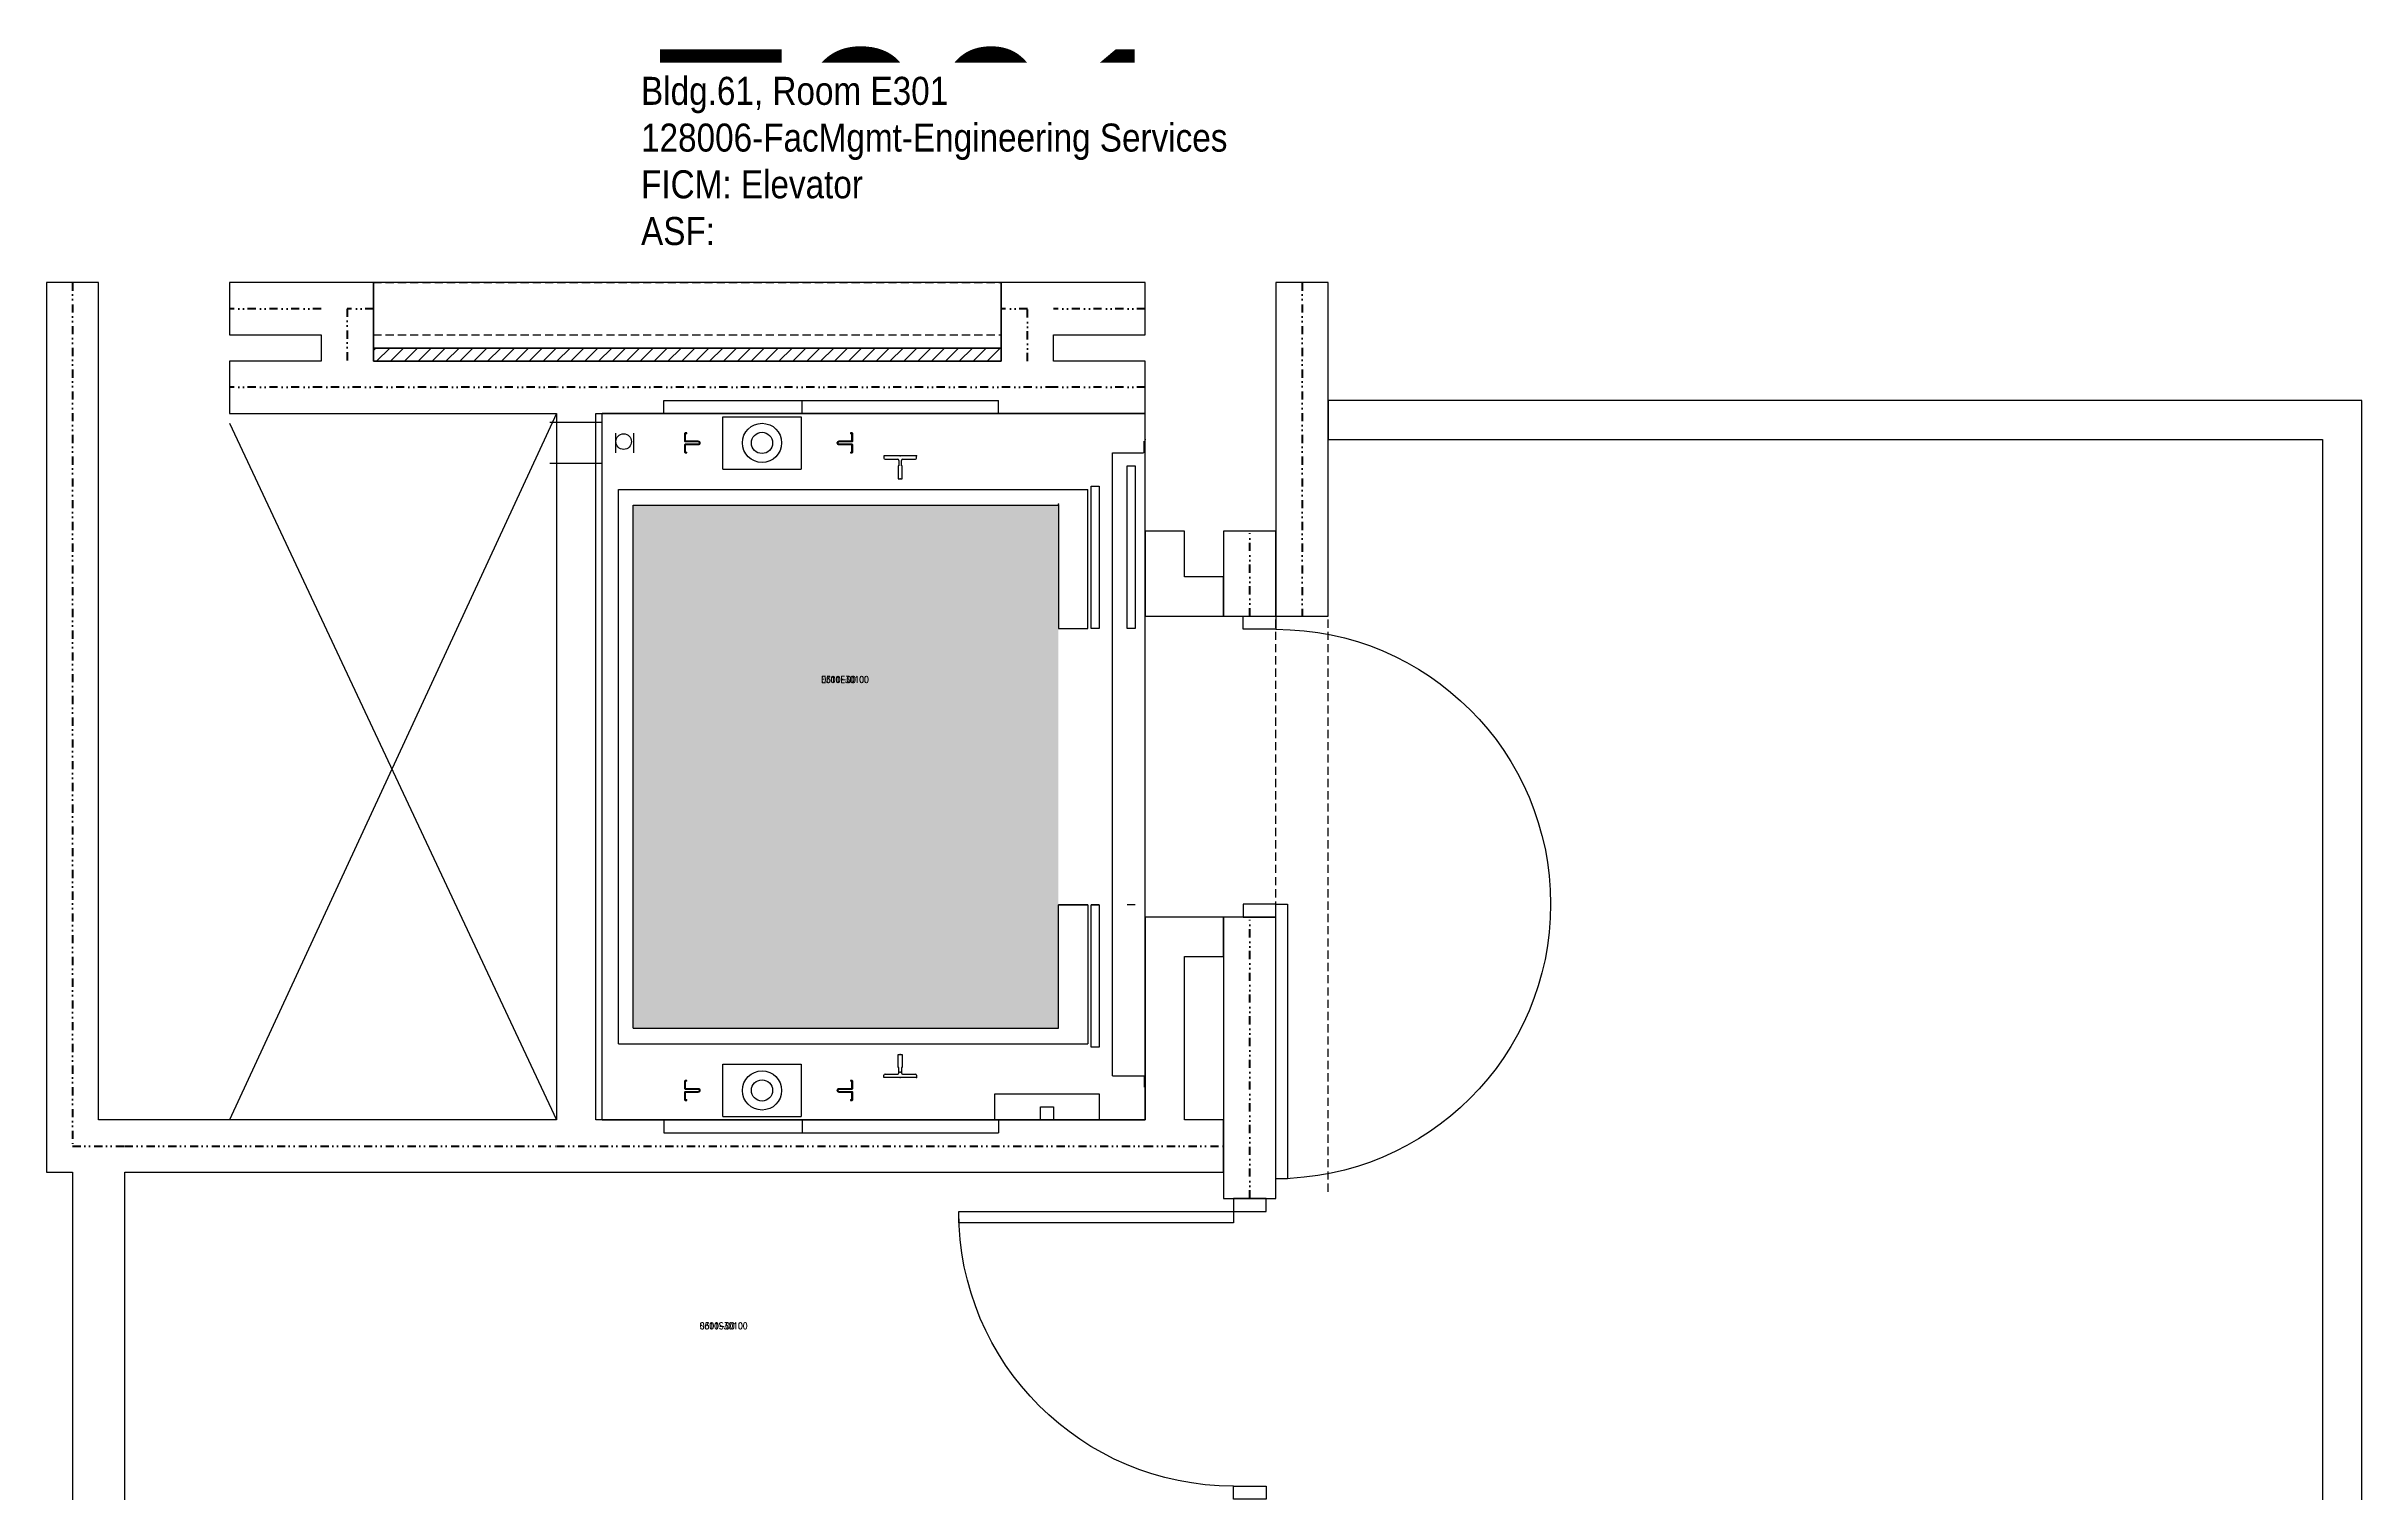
# Model space of a CAD drawing. Header units: inches. Extents: x -2562 to 2562, y -70 to 1203.
# Drawn here: x -2562 to -2208, y 978 to 1199.1 of the extents above; entities that cross this region are included whole.
import ezdxf

# ---------------------------------------------------------------- set-up
doc = ezdxf.new("R2010")
doc.units = ezdxf.units.IN
doc.header["$LTSCALE"] = 10
doc.header["$MEASUREMENT"] = 0
doc.linetypes.add('DIVIDE', pattern=[1.25, 0.5, -0.25, 0, -0.25, 0, -0.25])
doc.linetypes.add('HIDDEN2', pattern=[0.1875, 0.125, -0.0625])
doc.layers.get('0').update_dxf_attribs({"linetype": 'CONTINUOUS'})
for name, color, linetype in [('A-DOOR', 2, 'CONTINUOUS'), ('A-FLOR', 3, 'CONTINUOUS'), ('A-IDEN-RNUM', 7, 'CONTINUOUS'), ('A-IDEN-SNUM', 4, 'CONTINUOUS'), ('A-IDEN-VNUM', 4, 'CONTINUOUS'), ('A-WALL', 5, 'CONTINUOUS'), ('Rooms-Category-Color', 7, 'CONTINUOUS'), ('Rooms-College-Color', 7, 'CONTINUOUS'), ('Rooms-Department-Color', 7, 'CONTINUOUS'), ('Rooms-Division-Color', 7, 'CONTINUOUS'), ('Rooms-Information', 7, 'CONTINUOUS')]:
    doc.layers.add(name, color=color, linetype=linetype)
doc.styles.add('ROOMSNUMBER', font='TXT.SHX', dxfattribs={"height": 1})
doc.styles.add('ROOMVNUMBER', font='arial.ttf', dxfattribs={"width": 0.85, "height": 30})

# ---------------------------------------------------------------- blocks, each defined once
blk = doc.blocks.new('A$C56AA08DF')
for p, q in [((91, 110), (8, 110)), ((8, 2), (8, 110)), ((91, 2), (91, 110)), ((8, 108.61), (0, 108.61)), ((10.09, 104), (10.09, 107)), ((12.84, 104), (12.84, 107)), ((20.93, 106.9), (20.93, 107.03)), ((26.43, 109.5), (38.43, 109.5)), ((26.43, 101.5), (26.43, 109.5)), ((38.43, 109.5), (38.43, 101.5)), ((45.93, 107.03), (45.93, 106.9)), ((20.93, 103.97), (20.93, 104.1)), ((45.93, 104.1), (45.93, 103.97)), ((56.06, 103.5), (51.06, 103.5)), ((51.06, 103.5), (51.06, 103.19)), ((51.25, 103), (53.18, 103)), ((53.37, 102.81), (53.37, 101.97)), ((53.75, 101.97), (53.75, 102.81)), ((53.93, 103), (55.87, 103)), ((56.06, 103.19), (56.06, 103.5)), ((86, 104), (90.75, 104)), ((86, 8.75), (86, 104)), ((90.87, 104), (90.87, 105.75)), ((8, 102.33), (0, 102.33)), ((26.43, 101.5), (38.43, 101.5)), ((53.37, 101.97), (53.25, 101.97)), ((53.25, 101.97), (53.25, 100)), ((53.25, 100), (53.87, 100)), ((53.87, 101.97), (53.75, 101.97)), ((53.87, 100), (53.87, 101.97)), ((88.25, 102), (89.5, 102)), ((88.25, 77.11), (88.25, 102)), ((89.5, 102), (89.5, 77.11)), ((10.5, 13.63), (10.5, 98.37)), ((10.5, 98.37), (82.25, 98.37)), ((12.75, 16), (12.75, 96)), ((12.75, 96), (77.75, 96)), ((77.75, 96), (77.75, 77.12)), ((82.25, 77.12), (82.25, 98.37)), ((82.75, 98.87), (84, 98.87)), ((82.75, 77.12), (82.75, 98.87)), ((84, 98.87), (84, 77.12)), ((77.75, 77.12), (82.25, 77.12)), ((84, 77.12), (82.75, 77.12)), ((89.5, 77.11), (88.25, 77.11)), ((77.75, 16), (77.75, 34.87)), ((82.25, 34.87), (77.75, 34.87)), ((77.75, 34.87), (82.25, 34.87)), ((82.25, 34.87), (82.25, 13.63)), ((82.25, 34.87), (82.25, 32.87)), ((84, 34.87), (82.75, 34.87)), ((89.5, 34.89), (88.25, 34.89)), ((12.75, 16), (77.75, 16)), ((10.5, 13.63), (82.25, 13.63)), ((53.25, 12), (53.87, 12)), ((53.25, 10.03), (53.25, 12)), ((53.87, 12), (53.87, 10.03)), ((20.93, 7.9), (20.93, 8.03)), ((26.43, 2.5), (26.43, 10.5)), ((26.43, 10.5), (38.43, 10.5)), ((38.43, 10.5), (38.43, 2.5)), ((45.93, 8.03), (45.93, 7.9)), ((51.06, 8.5), (51.06, 8.81)), ((56.06, 8.5), (51.06, 8.5)), ((51.25, 9), (53.18, 9)), ((53.37, 10.03), (53.25, 10.03)), ((53.37, 9.19), (53.37, 10.03)), ((53.87, 10.03), (53.75, 10.03)), ((53.75, 10.03), (53.75, 9.19)), ((53.93, 9), (55.87, 9)), ((56.06, 8.81), (56.06, 8.5)), ((86, 8.75), (90.87, 8.75)), ((90.87, 8.75), (90.87, 7)), ((20.93, 4.97), (20.93, 5.1)), ((45.93, 5.1), (45.93, 4.97)), ((68, 6), (84, 6)), ((68, 2), (68, 6)), ((75, 4), (77, 4)), ((75, 2), (75, 4)), ((77, 4), (77, 2)), ((84, 6), (84, 2)), ((8, 2), (91, 2)), ((26.43, 2.5), (38.43, 2.5))]:
    blk.add_line(p, q)
at = {"linetype": 'Continuous'}
for p, q in [((17.43, 112), (47.43, 112)), ((38.56, 112), (68.56, 112)), ((17.43, 0), (47.43, 0)), ((38.56, 0), (68.56, 0))]:
    blk.add_line(p, q, dxfattribs=at)
at = {"linetype": 'ByBlock'}
for p, q in [((17.43, 110), (17.43, 112)), ((38.56, 110), (38.56, 112)), ((68.56, 110), (68.56, 112)), ((17.43, 2), (17.43, 0)), ((38.56, 2), (38.56, 0)), ((68.56, 2), (68.56, 0))]:
    blk.add_line(p, q, dxfattribs=at)
for points in [[(20.93, 107.03), (20.71, 107.03, 0.414214), (20.56, 106.88), (20.56, 105.84, 0.414214), (20.71, 105.69), (22.66, 105.69, -0.414214), (22.81, 105.54), (22.81, 105.46, -0.414214), (22.66, 105.31), (20.71, 105.31, 0.414214), (20.56, 105.16), (20.56, 104.12, 0.414214), (20.71, 103.97), (20.93, 103.97)], [(20.93, 106.9), (20.76, 106.9, 0.414214), (20.68, 106.83), (20.68, 105.89, 0.414214), (20.76, 105.81), (22.63, 105.81, -0.414214), (22.93, 105.51), (22.93, 105.49, -0.414214), (22.63, 105.19), (20.76, 105.19, 0.414214), (20.68, 105.11), (20.68, 104.17, 0.414214), (20.76, 104.1), (20.93, 104.1)], [(45.93, 104.1), (46.11, 104.1, 0.414214), (46.18, 104.17), (46.18, 105.11, 0.414214), (46.11, 105.19), (44.23, 105.19, -0.414214), (43.93, 105.49), (43.93, 105.51, -0.414214), (44.23, 105.81), (46.11, 105.81, 0.414214), (46.18, 105.89), (46.18, 106.83, 0.414214), (46.11, 106.9), (45.93, 106.9)], [(45.93, 103.97), (46.16, 103.97, 0.414214), (46.31, 104.12), (46.31, 105.16, 0.414214), (46.16, 105.31), (44.21, 105.31, -0.414214), (44.06, 105.46), (44.06, 105.54, -0.414214), (44.21, 105.69), (46.16, 105.69, 0.414214), (46.31, 105.84), (46.31, 106.88, 0.414214), (46.16, 107.03), (45.93, 107.03)], [(20.93, 8.03), (20.71, 8.03, 0.414214), (20.56, 7.88), (20.56, 6.84, 0.414214), (20.71, 6.69), (22.66, 6.69, -0.414214), (22.81, 6.54), (22.81, 6.46, -0.414214), (22.66, 6.31), (20.71, 6.31, 0.414214), (20.56, 6.16), (20.56, 5.12, 0.414214), (20.71, 4.97), (20.93, 4.97)], [(20.93, 7.9), (20.76, 7.9, 0.414214), (20.68, 7.83), (20.68, 6.89, 0.414214), (20.76, 6.81), (22.63, 6.81, -0.414214), (22.93, 6.51), (22.93, 6.49, -0.414214), (22.63, 6.19), (20.76, 6.19, 0.414214), (20.68, 6.11), (20.68, 5.17, 0.414214), (20.76, 5.1), (20.93, 5.1)], [(45.93, 5.1), (46.11, 5.1, 0.414214), (46.18, 5.17), (46.18, 6.11, 0.414214), (46.11, 6.19), (44.23, 6.19, -0.414214), (43.93, 6.49), (43.93, 6.51, -0.414214), (44.23, 6.81), (46.11, 6.81, 0.414214), (46.18, 6.89), (46.18, 7.83, 0.414214), (46.11, 7.9), (45.93, 7.9)], [(45.93, 4.97), (46.16, 4.97, 0.414214), (46.31, 5.12), (46.31, 6.16, 0.414214), (46.16, 6.31), (44.21, 6.31, -0.414214), (44.06, 6.46), (44.06, 6.54, -0.414214), (44.21, 6.69), (46.16, 6.69, 0.414214), (46.31, 6.84), (46.31, 7.88, 0.414214), (46.16, 8.03), (45.93, 8.03)]]:
    blk.add_lwpolyline(points, format="xyb")
for points in [[(84, 77.12), (82.75, 77.12), (82.75, 98.87), (84, 98.87)], [(82.75, 34.87), (84, 34.87), (84, 13.13), (82.75, 13.13)]]:
    blk.add_lwpolyline(points, close=True)
for centre, radius in [((11.27, 105.7), 1.19), ((32.43, 105.5), 3), ((32.43, 105.5), 1.62), ((32.43, 6.5), 3), ((32.43, 6.5), 1.62)]:
    blk.add_circle(centre, radius)
for centre, start, end in [((51.25, 103.19), 180, 270), ((53.18, 102.81), 0, 90), ((53.93, 102.81), 90, 180), ((55.87, 103.19), 270, 0), ((51.25, 8.81), 90, 180), ((53.18, 9.19), 270, 0), ((53.93, 9.19), 180, 270), ((55.87, 8.81), 0, 90)]:
    blk.add_arc(centre, 0.187, start, end)
for p in [(22.93, 105.5), (22.93, 105.5), (43.93, 105.5), (43.93, 105.5), (43.93, 105.5), (43.93, 105.5), (43.93, 105.5), (43.93, 105.5), (53.56, 103.5), (56.06, 103.5), (56.06, 103.5), (91, 106), (91, 106), (91, 106), (91, 106), (91, 106), (53.56, 100), (77.75, 96.12), (53.56, 12), (53.56, 12), (53.56, 9.31), (53.56, 9.31), (53.56, 8.5), (56.06, 8.5), (56.06, 8.5), (91, 8.75)]:
    blk.add_point(p)

msp = doc.modelspace()

# ---------------------------------------------------------------- hatches: boundary and pattern name
at = {"layer": 'A-WALL', "linetype": 'Continuous', "lineweight": 18}
h = msp.add_hatch(dxfattribs=at)
h.set_pattern_fill('_U', color=256, scale=1.5, angle=45, style=0, pattern_type=0)
h.set_pattern_definition([(45, (1243.0011, 2379), (-1.0606602, 1.0606602), [])])
h.paths.add_polyline_path([(-2415.99, 1151), (-2415.99, 1153), (-2511.99, 1153), (-2511.99, 1151)], flags=0)
at = {"layer": 'Rooms-Category-Color', "true_color": 0xadadad}
msp.add_hatch(color=253, dxfattribs=at).paths.add_polyline_path([(-2472.24, 1129), (-2407.24, 1129), (-2407.24, 1049), (-2472.24, 1049)])
at = {"layer": 'Rooms-College-Color', "true_color": 0xadadad}
msp.add_hatch(color=253, dxfattribs=at).paths.add_polyline_path([(-2472.24, 1129), (-2407.24, 1129), (-2407.24, 1049), (-2472.24, 1049)])
at = {"layer": 'Rooms-Department-Color', "true_color": 0xacacac}
msp.add_hatch(color=253, dxfattribs=at).paths.add_polyline_path([(-2472.24, 1129), (-2407.24, 1129), (-2407.24, 1049), (-2472.24, 1049)])
at = {"layer": 'Rooms-Division-Color', "true_color": 0xadadad}
msp.add_hatch(color=253, dxfattribs=at).paths.add_polyline_path([(-2472.24, 1129), (-2407.24, 1129), (-2407.24, 1049), (-2472.24, 1049)])

# ---------------------------------------------------------------- linework, layer by layer
at = {"layer": 'A-DOOR', "linetype": 'Continuous', "lineweight": -3}
for points in [[(-2378.99, 1110), (-2378.99, 1112), (-2373.99, 1112), (-2373.99, 1110)], [(-2378.99, 1068), (-2378.99, 1066), (-2373.99, 1066), (-2373.99, 1068)], [(-2373.99, 1068), (-2372.24, 1068), (-2372.24, 1026), (-2373.99, 1026)], [(-2380.49, 1021), (-2380.49, 1019.25), (-2422.49, 1019.25), (-2422.49, 1021)], [(-2375.49, 1021), (-2375.49, 1023), (-2380.49, 1023), (-2380.49, 1021)], [(-2375.49, 979), (-2375.49, 977), (-2380.49, 977), (-2380.49, 979)]]:
    msp.add_lwpolyline(points, close=True, dxfattribs=at)
at = {"layer": 'A-DOOR', "linetype": 'Continuous', "lineweight": -3, "extrusion": (0, 0, -1)}
for centre, start, end in [((2373.99, 1068), 90, 270), ((2380.49, 1021), 270, 360)]:
    msp.add_arc(centre, 42, start, end, dxfattribs=at)
at = {"layer": 'A-WALL', "linetype": 'Continuous', "lineweight": -3}
for p, q in [((-2553.99, 1163), (-2561.99, 1163)), ((-2561.99, 1163), (-2561.99, 1027)), ((-2553.99, 1035), (-2553.99, 1163)), ((-2519.99, 1163), (-2533.99, 1163)), ((-2533.99, 1163), (-2533.99, 1155)), ((-2511.99, 1163), (-2519.99, 1163)), ((-2511.99, 1155), (-2511.99, 1163)), ((-2511.99, 1163, 21), (-2511.99, 1153, 21)), ((-2415.99, 1163, 21), (-2511.99, 1163, 21)), ((-2407.99, 1163), (-2415.99, 1163)), ((-2415.99, 1163), (-2415.99, 1155)), ((-2415.99, 1153, 21), (-2415.99, 1163, 21)), ((-2393.99, 1163), (-2407.99, 1163)), ((-2393.99, 1155), (-2393.99, 1163)), ((-2365.99, 1163), (-2373.99, 1163)), ((-2373.99, 1163), (-2373.99, 1112)), ((-2365.99, 1112), (-2365.99, 1163)), ((-2533.99, 1155), (-2519.99, 1155)), ((-2519.99, 1155), (-2519.99, 1151)), ((-2511.99, 1151), (-2511.99, 1155)), ((-2415.99, 1155), (-2415.99, 1151)), ((-2407.99, 1155), (-2393.99, 1155)), ((-2407.99, 1151), (-2407.99, 1155)), ((-2519.99, 1151), (-2533.99, 1151)), ((-2533.99, 1151), (-2533.99, 1143)), ((-2511.99, 1153, 21), (-2511.99, 1151, 21)), ((-2415.99, 1153, 21), (-2511.99, 1153, 21)), ((-2483.99, 1151), (-2511.99, 1151)), ((-2511.99, 1151, 21), (-2415.99, 1151, 21)), ((-2415.99, 1151), (-2483.99, 1151)), ((-2415.99, 1151, 21), (-2415.99, 1153, 21)), ((-2393.99, 1151), (-2407.99, 1151)), ((-2393.99, 1143), (-2393.99, 1151)), ((-2207.98, 1145), (-2365.99, 1145)), ((-2365.99, 1145), (-2365.99, 1139)), ((-2207.98, 501), (-2207.98, 1145)), ((-2533.99, 1143), (-2519.99, 1143)), ((-2519.99, 1143), (-2483.99, 1143)), ((-2483.99, 1143), (-2483.99, 1035)), ((-2477.99, 1035), (-2477.99, 1143)), ((-2477.99, 1143), (-2407.99, 1143)), ((-2407.99, 1143), (-2393.99, 1143)), ((-2365.99, 1139), (-2213.98, 1139)), ((-2213.98, 1139), (-2213.98, 495)), ((-2387.99, 1125), (-2393.99, 1125)), ((-2393.99, 1125), (-2393.99, 1112)), ((-2387.99, 1118), (-2387.99, 1125)), ((-2373.99, 1125), (-2381.99, 1125)), ((-2381.99, 1125), (-2381.99, 1112)), ((-2373.99, 1112), (-2373.99, 1125)), ((-2381.99, 1118), (-2387.99, 1118)), ((-2381.99, 1112), (-2381.99, 1118)), ((-2393.99, 1112), (-2381.99, 1112)), ((-2381.99, 1112), (-2373.99, 1112)), ((-2373.99, 1112), (-2365.99, 1112)), ((-2393.99, 1066), (-2393.99, 1035)), ((-2381.99, 1066), (-2393.99, 1066)), ((-2373.99, 1066), (-2381.99, 1066)), ((-2381.99, 1066), (-2381.99, 1023)), ((-2381.99, 1060), (-2381.99, 1066)), ((-2373.99, 1023), (-2373.99, 1066)), ((-2387.99, 1035), (-2387.99, 1060)), ((-2387.99, 1060), (-2381.99, 1060)), ((-2549.99, 1035), (-2553.99, 1035)), ((-2483.99, 1035), (-2549.99, 1035)), ((-2393.99, 1035), (-2477.99, 1035)), ((-2381.99, 1035), (-2387.99, 1035)), ((-2381.99, 1027), (-2381.99, 1035)), ((-2561.99, 1027), (-2557.99, 1027)), ((-2557.99, 1027), (-2557.99, 961)), ((-2549.99, 1027), (-2483.99, 1027)), ((-2549.99, 961), (-2549.99, 1027)), ((-2483.99, 1027), (-2393.99, 1027)), ((-2393.99, 1027), (-2381.99, 1027)), ((-2381.99, 1023), (-2373.99, 1023))]:
    msp.add_line(p, q, dxfattribs=at)
at = {"layer": 'A-WALL', "linetype": 'DIVIDE', "lineweight": 211, "ltscale": 0.25}
for p, q in [((-2557.99, 1163), (-2557.99, 1031)), ((-2369.99, 1163), (-2369.99, 1112)), ((-2519.99, 1159), (-2533.99, 1159)), ((-2511.99, 1159), (-2515.99, 1159)), ((-2515.99, 1159), (-2515.99, 1151)), ((-2411.99, 1159), (-2415.99, 1159)), ((-2411.99, 1151), (-2411.99, 1159)), ((-2393.99, 1159), (-2407.99, 1159)), ((-2519.99, 1147), (-2533.99, 1147)), ((-2483.99, 1147), (-2519.99, 1147)), ((-2407.99, 1147), (-2483.99, 1147)), ((-2393.99, 1147), (-2407.99, 1147)), ((-2377.99, 1112), (-2377.99, 1125)), ((-2377.99, 1023), (-2377.99, 1066)), ((-2557.99, 1031), (-2549.99, 1031)), ((-2549.99, 1031), (-2483.99, 1031)), ((-2483.99, 1031), (-2393.99, 1031)), ((-2393.99, 1031), (-2381.99, 1031))]:
    msp.add_line(p, q, dxfattribs=at)
at = {"layer": 'A-WALL', "linetype": 'HIDDEN2', "lineweight": -3}
for p, q in [((-2511.99, 1163), (-2415.99, 1163)), ((-2511.99, 1155), (-2415.99, 1155)), ((-2373.99, 1024), (-2373.99, 1112)), ((-2365.99, 1024), (-2365.99, 1112))]:
    msp.add_line(p, q, dxfattribs=at)
at = {"layer": 'A-WALL', "linetype": 'Continuous', "lineweight": 35}
for p, q in [((-2415.99, 1153), (-2511.99, 1153)), ((-2511.99, 1153), (-2511.99, 1151)), ((-2511.99, 1151), (-2415.99, 1151)), ((-2415.99, 1151), (-2415.99, 1153))]:
    msp.add_line(p, q, dxfattribs=at)
at = {"layer": 'A-WALL'}
for p, q in [((-2483.99, 1143), (-2533.99, 1035)), ((-2533.99, 1141.5), (-2483.99, 1035))]:
    msp.add_line(p, q, dxfattribs=at)

# ---------------------------------------------------------------- block references
at = {"layer": 'A-FLOR'}
msp.add_blockref('A$C56AA08DF', (-2484.99, 1033), dxfattribs=at)

# ---------------------------------------------------------------- texts
at = {"layer": 'A-IDEN-RNUM', "style": 'ROOMSNUMBER', "width": 0.85}
for s, p in [('E301-00', (-2443.49, 1101.83)), ('S301-00', (-2462.07, 1003))]:
    msp.add_text(s, height=1, rotation=360, dxfattribs=at).set_placement(p)
at = {"layer": 'A-IDEN-SNUM', "style": 'ROOMSNUMBER', "width": 0.85}
for s, p in [('0610E30100', (-2443.49, 1101.83)), ('0610S30100', (-2462.07, 1003))]:
    msp.add_text(s, height=1, rotation=360, dxfattribs=at).set_placement(p)
at = {"layer": 'A-IDEN-VNUM', "style": 'ROOMVNUMBER', "width": 0.85}
msp.add_text('E301', height=30, rotation=360, dxfattribs=at).set_placement((-2471.06, 1168.69))

# ---------------------------------------------------------------- next in the draw order: texts
at = {"layer": 'Rooms-Information', "insert": (-2471.06, 1168.69), "char_height": 4.2857, "width": 96, "attachment_point": 7, "rotation": 360, "style": 'ROOMVNUMBER', "bg_fill": 3, "box_fill_scale": 1.5, "bg_fill_color": 256, "bg_fill_true_color": 13158600, "bg_fill_transparency": 0}
msp.add_mtext('Bldg.61, Room E301^M^J128006-FacMgmt-Engineering Services^M^JFICM: Elevator^M^JASF: ', dxfattribs=at)

doc.saveas('drawing.dxf')
